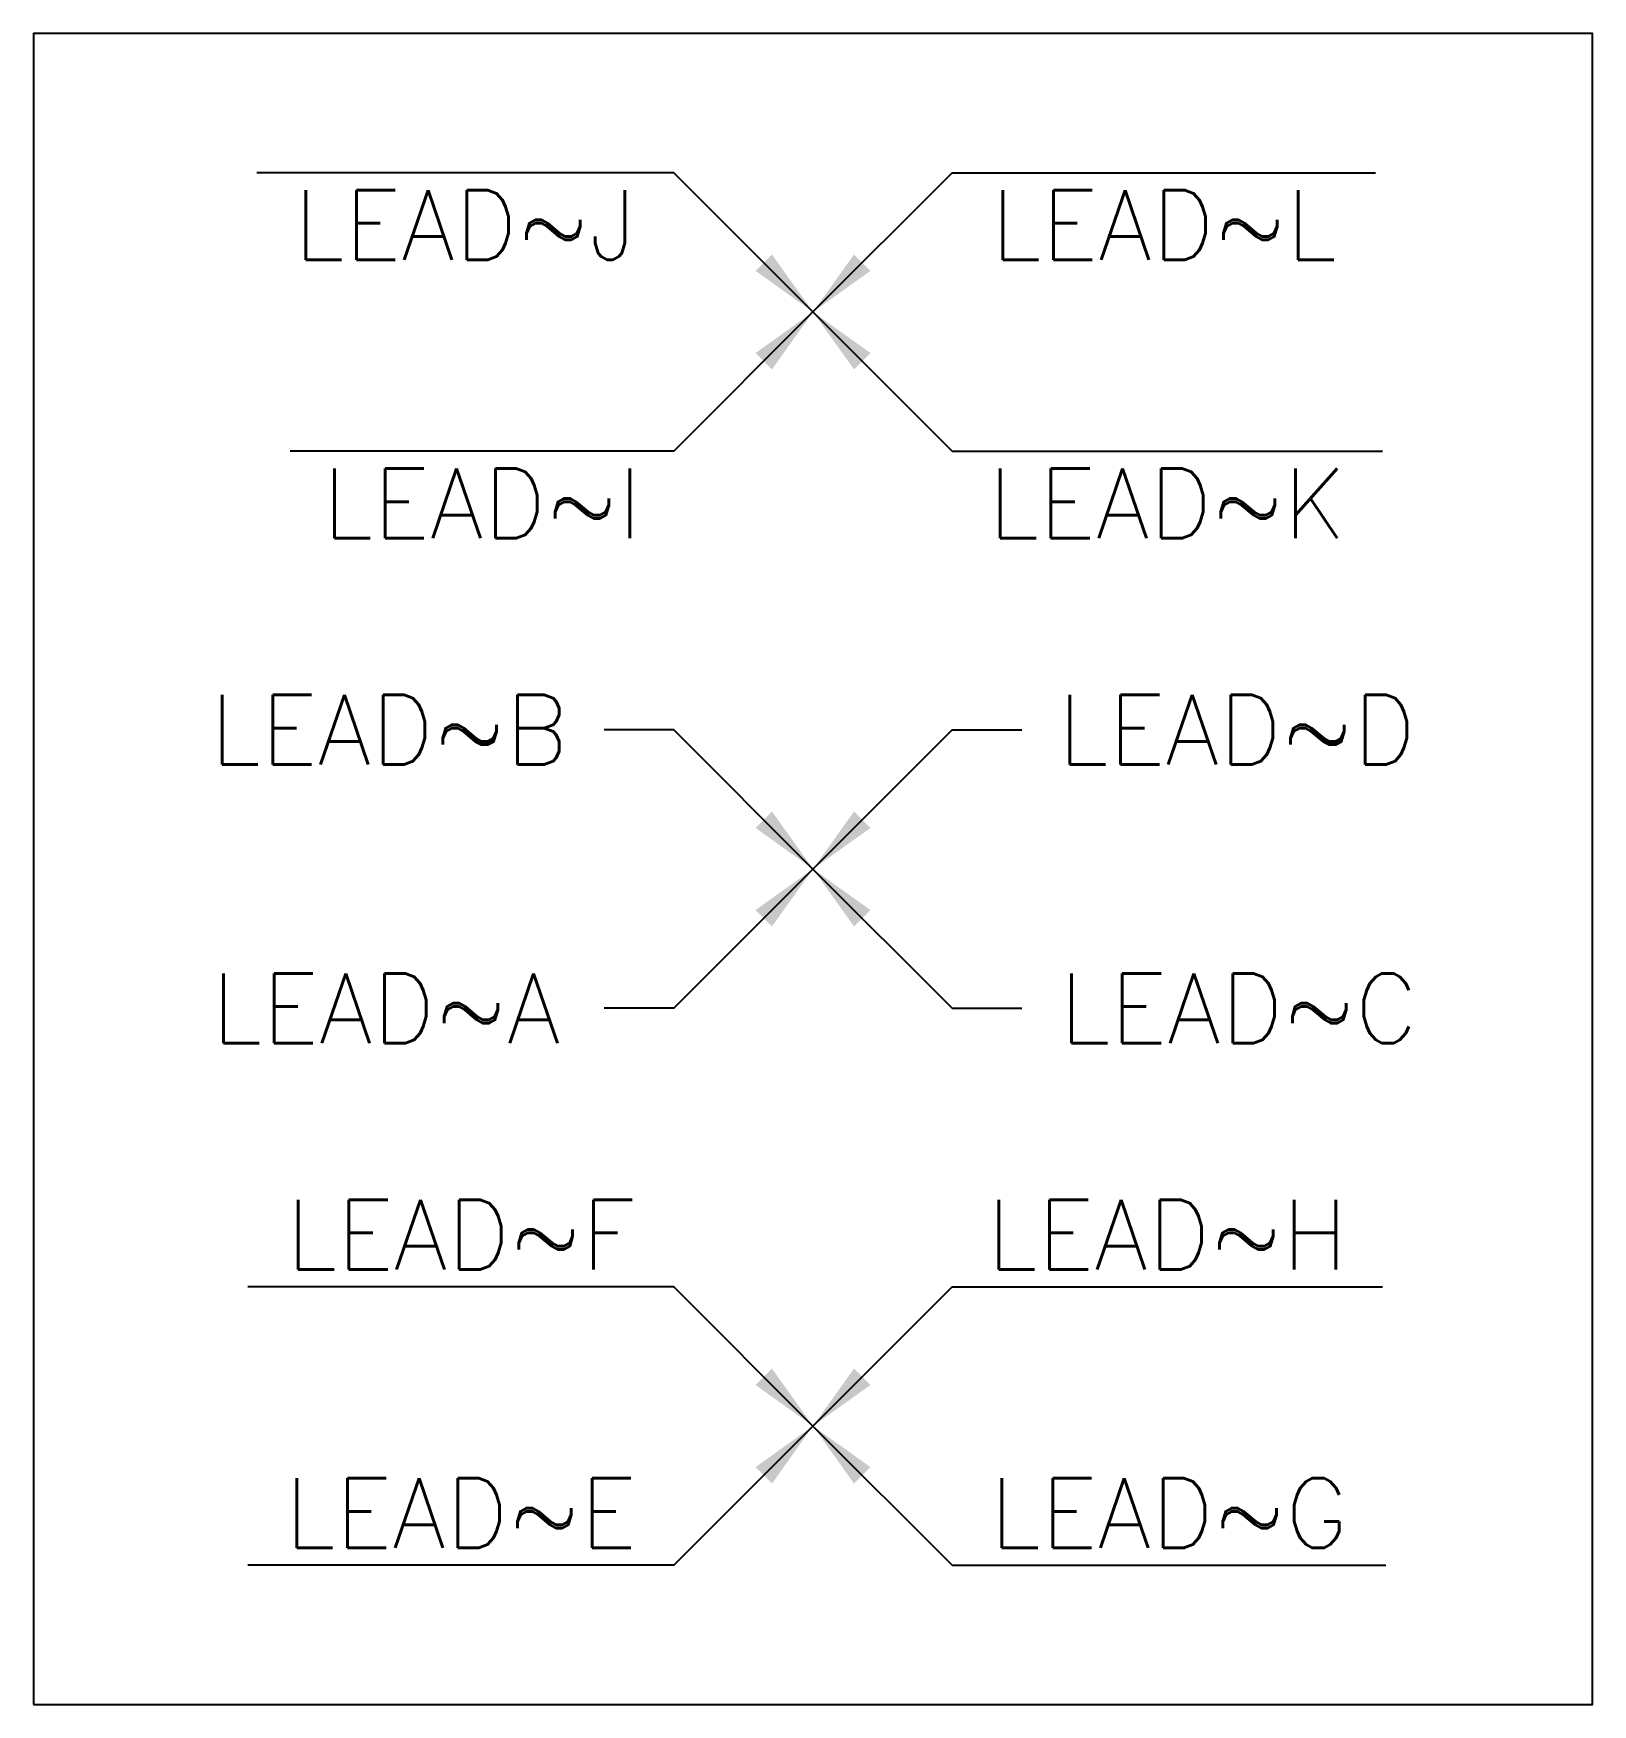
# Model space of a CAD drawing. Extents: x 2 to 58, y 15 to 75.
import ezdxf
from ezdxf.enums import TextEntityAlignment as Align

# ---------------------------------------------------------------- set-up
doc = ezdxf.new("R2010")
doc.units = 0
doc.layers.get('0').update_dxf_attribs({"linetype": 'CONTINUOUS'})
doc.styles.get("Standard").update_dxf_attribs({"font": 'SIMPLEX'})

# ---------------------------------------------------------------- blocks, each defined once
blk = doc.blocks.new('*D1')
blk.add_lwpolyline([(30, 45), (25, 40), (22.5, 40)])
blk.add_solid([(27.937605, 43.526861), (28.526861, 42.937605), (30, 45)])
blk.add_text('LEAD~A', height=2.5).set_placement((14.6625, 40), align=Align.MIDDLE_CENTER)
blk = doc.blocks.new('*D2')
blk.add_lwpolyline([(30, 45), (25, 50), (22.5, 50)])
blk.add_solid([(28.526861, 47.062395), (27.937605, 46.473139), (30, 45)])
blk.add_text('LEAD~B', height=2.5).set_placement((14.775, 50), align=Align.MIDDLE_CENTER)
blk = doc.blocks.new('*D3')
blk.add_lwpolyline([(30, 45), (35, 40), (37.5, 40)])
blk.add_solid([(31.473139, 42.937605), (32.062395, 43.526861), (30, 45)])
blk.add_text('LEAD~C', height=2.5).set_placement((45.2875, 40), align=Align.MIDDLE_CENTER)
blk = doc.blocks.new('*D4')
blk.add_lwpolyline([(30, 45), (35, 50), (37.5, 50)])
blk.add_solid([(32.062395, 46.473139), (31.473139, 47.062395), (30, 45)])
blk.add_text('LEAD~D', height=2.5).set_placement((45.225, 50), align=Align.MIDDLE_CENTER)
blk = doc.blocks.new('*D5')
blk.add_lwpolyline([(30, 25), (25, 20), (9.7, 20)])
blk.add_solid([(27.937605, 23.526861), (28.526861, 22.937605), (30, 25)])
blk.add_text('LEAD~E', height=2.5).set_placement((17.35, 21.875), align=Align.MIDDLE_CENTER)
blk = doc.blocks.new('*D6')
blk.add_lwpolyline([(30, 25), (25, 30), (9.7, 30)])
blk.add_solid([(28.526861, 27.062395), (27.937605, 26.473139), (30, 25)])
blk.add_text('LEAD~F', height=2.5).set_placement((17.35, 31.875), align=Align.MIDDLE_CENTER)
blk = doc.blocks.new('*D7')
blk.add_lwpolyline([(30, 25), (35, 20), (50.575, 20)])
blk.add_solid([(31.473139, 22.937605), (32.062395, 23.526861), (30, 25)])
blk.add_text('LEAD~G', height=2.5).set_placement((42.7875, 21.875), align=Align.MIDDLE_CENTER)
blk = doc.blocks.new('*D8')
blk.add_lwpolyline([(30, 25), (35, 30), (50.45, 30)])
blk.add_solid([(32.062395, 26.473139), (31.473139, 27.062395), (30, 25)])
blk.add_text('LEAD~H', height=2.5).set_placement((42.725, 31.875), align=Align.MIDDLE_CENTER)
blk = doc.blocks.new('*D9')
blk.add_lwpolyline([(30, 65), (25, 60), (11.225, 60)])
blk.add_solid([(27.937605, 63.526861), (28.526861, 62.937605), (30, 65)])
blk.add_text('LEAD~I', height=2.5).set_placement((18.1125, 58.125), align=Align.MIDDLE_CENTER)
blk = doc.blocks.new('*D10')
blk.add_lwpolyline([(30, 65), (25, 70), (10.025, 70)])
blk.add_solid([(28.526861, 67.062395), (27.937605, 66.473139), (30, 65)])
blk.add_text('LEAD~J', height=2.5).set_placement((17.5125, 68.125), align=Align.MIDDLE_CENTER)
blk = doc.blocks.new('*D11')
blk.add_lwpolyline([(30, 65), (35, 60), (50.45, 60)])
blk.add_solid([(31.473139, 62.937605), (32.062395, 63.526861), (30, 65)])
blk.add_text('LEAD~K', height=2.5).set_placement((42.725, 58.125), align=Align.MIDDLE_CENTER)
blk = doc.blocks.new('*D12')
blk.add_lwpolyline([(30, 65), (35, 70), (50.2, 70)])
blk.add_solid([(32.062395, 66.473139), (31.473139, 67.062395), (30, 65)])
blk.add_text('LEAD~L', height=2.5).set_placement((42.6, 68.125), align=Align.MIDDLE_CENTER)

msp = doc.modelspace()

# ---------------------------------------------------------------- linework, layer by layer
msp.add_lwpolyline([(2, 15), (58, 15), (58, 75), (2, 75)], close=True)

# ---------------------------------------------------------------- block references
for name in ['*D10', '*D12', '*D9', '*D11', '*D2', '*D4', '*D1', '*D3', '*D6', '*D8', '*D5', '*D7']:
    msp.add_blockref(name, (0, 0))

doc.saveas('drawing.dxf')
